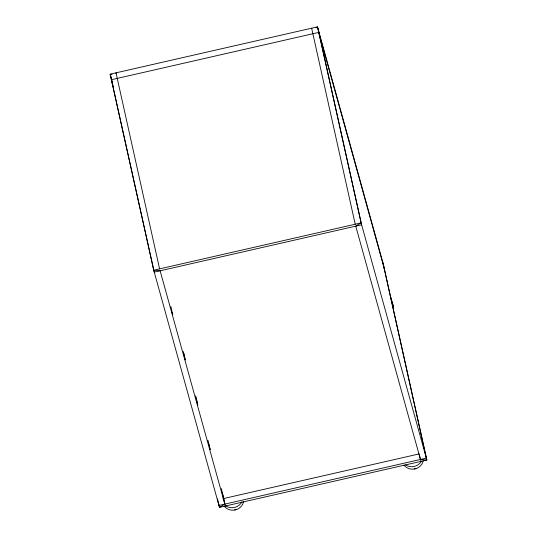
<?xml version="1.0" encoding="UTF-8"?>
<svg xmlns="http://www.w3.org/2000/svg" width="537" height="537" viewBox="0 0 537 537"><rect width="100%" height="100%" fill="white"/><g stroke="black" fill="none" stroke-linecap="round" stroke-linejoin="round"><path stroke-width="0.81" d="M315.944 27.81L317.515 26.85L383.284 264.003L426.868 460.034L219.485 507.364L153.716 270.218L110.132 74.187L317.515 26.85L361.099 222.882L426.868 460.034L420.458 459.457L419.363 454.55M243.543 501.652A10.7 10.096 -15.5 0 1 236.562 509.573L234.568 509.975M423.277 460.632A10.7 10.096 -15.5 0 1 416.296 468.553L414.302 468.955M222.855 498.719L419.142 453.919M236.548 509.526L233.817 510.15A10.666 10.069 -15.5 0 1 224.184 506.062M416.276 468.506L413.544 469.13A10.666 10.069 -15.5 0 1 403.918 465.042M112.018 74.354L110.132 74.187L111.34 78.523M384.519 269.554L318.75 32.401L111.367 79.738L113.468 87.309M390.406 296.021L393.534 307.312L392.299 301.76M311.796 28.756L311.641 28.192L355.219 224.224M420.988 461.377L355.756 226.144L361.099 222.882L153.716 270.218L160.12 270.796L225.359 506.029M116.167 73.408L116.012 72.844L159.59 268.876M111.79 80.141L112.461 82.564M172.202 312.856L172.733 314.776L170.92 306.614M210.135 449.65L207.967 440.212M382.753 262.083L426.331 458.115L218.948 505.445L217.498 498.907M318.052 28.77L361.629 224.802L154.247 272.138L110.669 76.106M222.452 492.946L224.634 502.753M221.372 488.576L224.828 504.109L219.485 507.364L218.572 503.276M209.047 444.576L210.135 449.476M196.153 397.776L197.791 405.12L195.622 395.856M183.808 353.42L185.258 359.944L183.278 351.5M421.364 461.29A10.7 10.096 -15.5 0 1 405.636 464.881M241.952 501.719A10.7 10.096 -15.5 0 1 225.365 505.498"/></g></svg>
